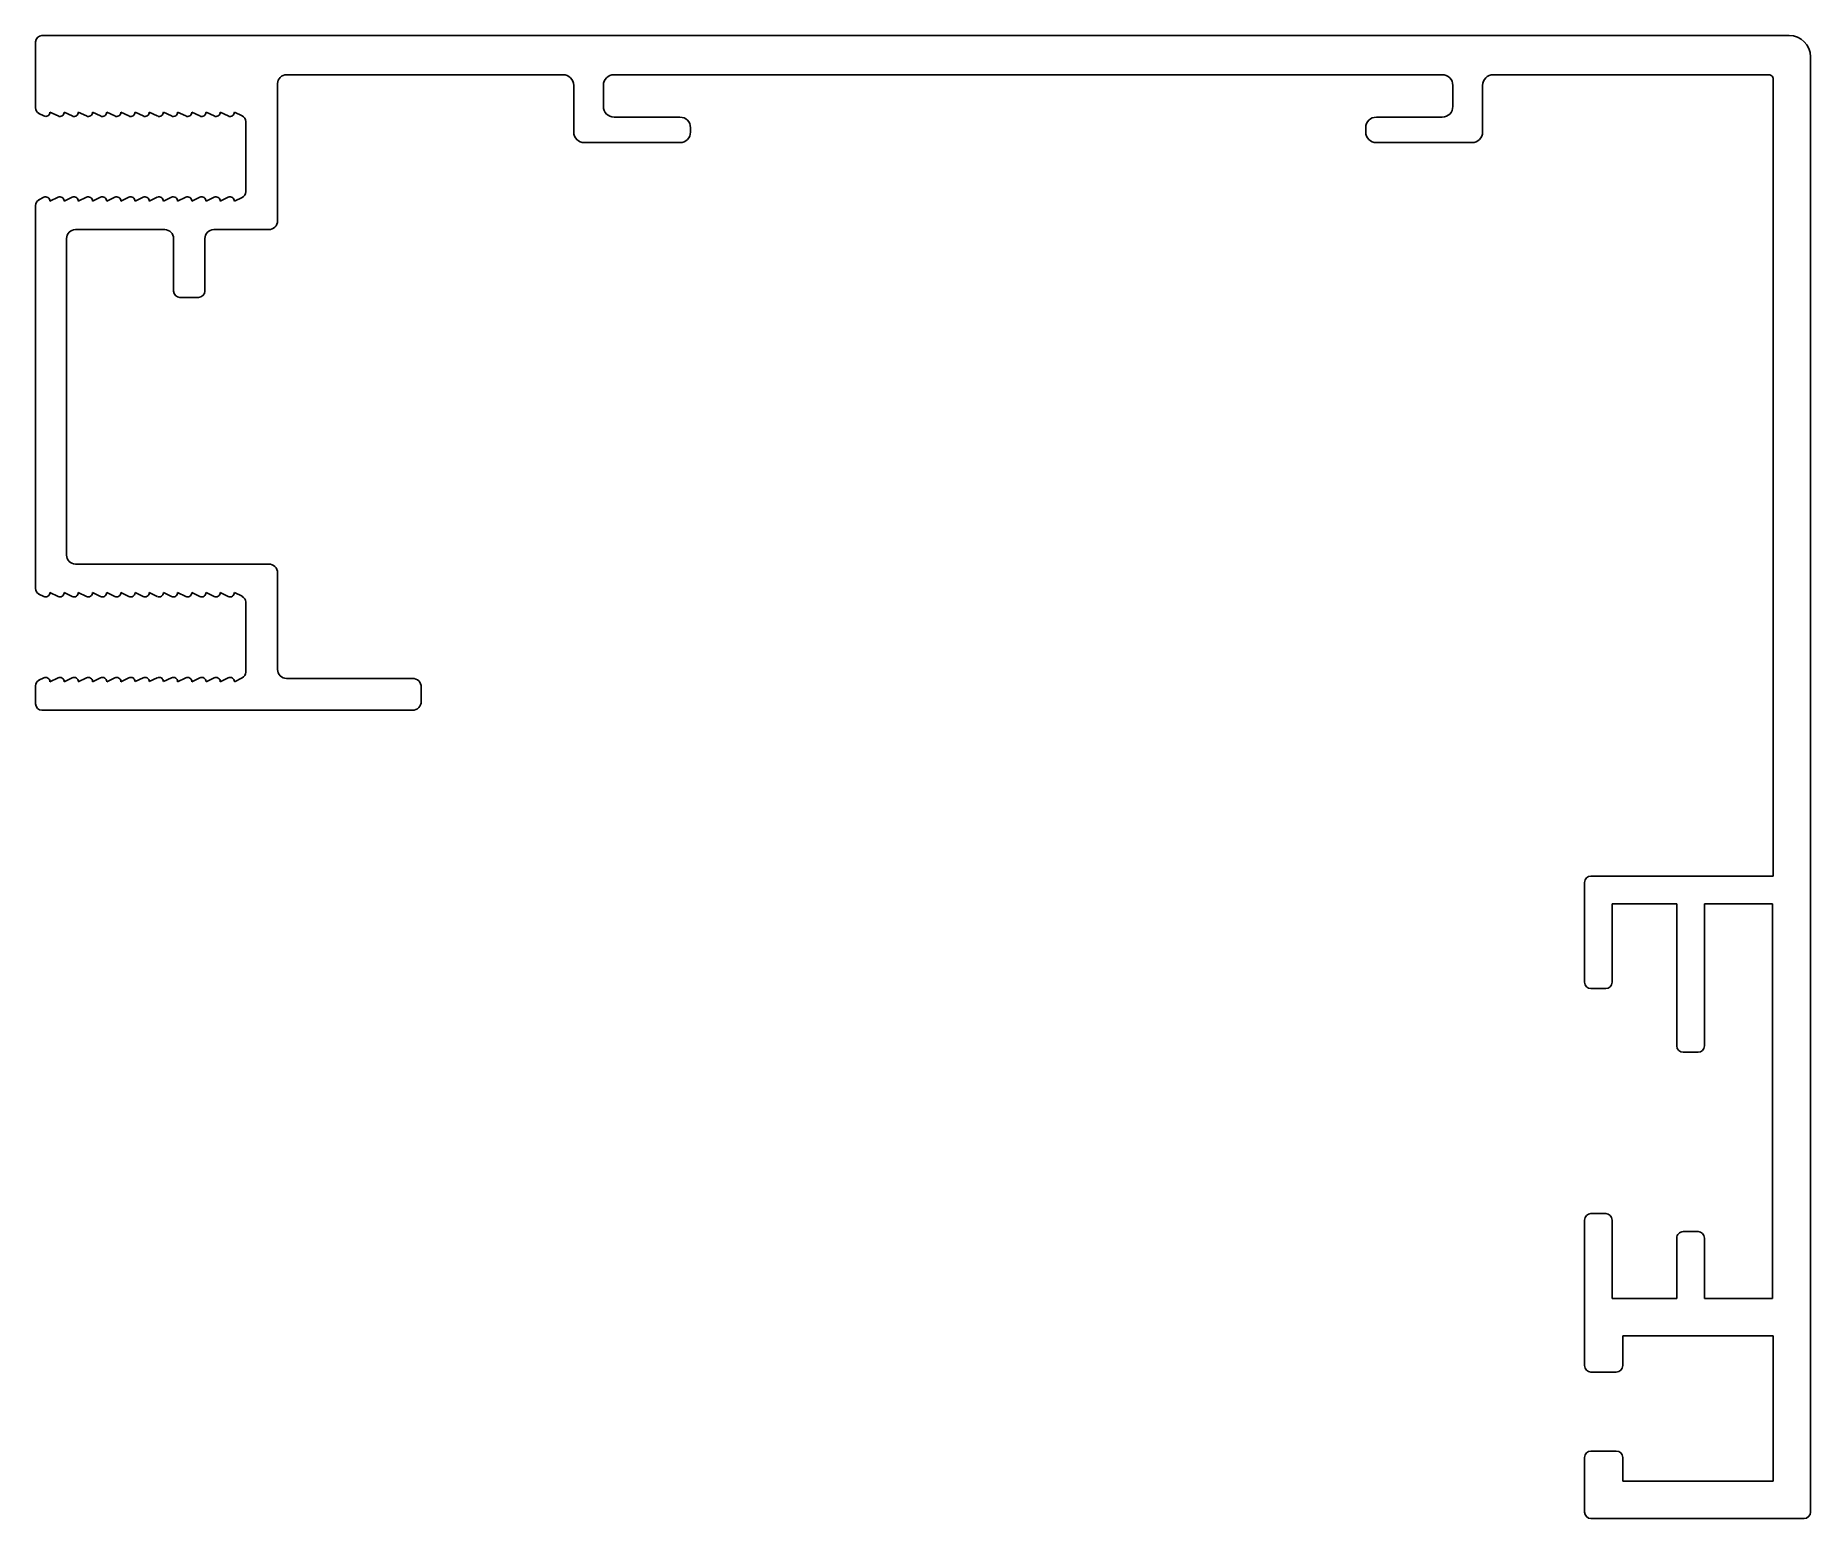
# Model space of a CAD drawing. Extents: x 1262 to 1345.6, y 2003.3 to 2073.2.
import ezdxf

# ---------------------------------------------------------------- set-up
doc = ezdxf.new("R2010")
doc.units = 0
doc.layers.get('0').update_dxf_attribs({"linetype": 'CONTINUOUS'})

msp = doc.modelspace()

# ---------------------------------------------------------------- linework, layer by layer
for p, q in [((1262.291, 2073.164), (1344.581, 2073.164)), ((1261.991, 2069.757), (1261.991, 2072.864)), ((1345.581, 2072.164), (1345.581, 2003.619)), ((1273.391, 2070.896), (1273.391, 2064.441)), ((1286.837, 2071.316), (1273.811, 2071.316)), ((1287.337, 2068.619), (1287.337, 2070.816)), ((1288.737, 2070.816), (1288.737, 2069.819)), ((1328.237, 2071.317), (1289.237, 2071.316)), ((1328.737, 2069.819), (1328.737, 2070.817)), ((1330.137, 2070.816), (1330.137, 2068.619)), ((1343.625, 2071.316), (1330.637, 2071.316)), ((1343.824, 2033.577), (1343.825, 2071.116)), ((1262.381, 2069.375), (1262.155, 2069.489)), ((1263.052, 2069.373), (1262.671, 2069.559)), ((1263.72, 2069.373), (1263.339, 2069.559)), ((1264.388, 2069.373), (1264.007, 2069.559)), ((1265.056, 2069.373), (1264.675, 2069.559)), ((1265.724, 2069.373), (1265.343, 2069.559)), ((1266.392, 2069.373), (1266.011, 2069.559)), ((1267.06, 2069.373), (1266.68, 2069.553)), ((1267.728, 2069.373), (1267.348, 2069.553)), ((1268.396, 2069.373), (1268.016, 2069.553)), ((1269.064, 2069.373), (1268.684, 2069.559)), ((1269.732, 2069.373), (1269.352, 2069.559)), ((1270.4, 2069.373), (1270.02, 2069.559)), ((1271.068, 2069.373), (1270.688, 2069.559)), ((1271.722, 2069.38), (1271.356, 2069.559)), ((1271.891, 2065.807), (1271.891, 2069.111)), ((1289.237, 2069.319), (1292.337, 2069.319)), ((1325.137, 2069.319), (1328.237, 2069.319)), ((1292.337, 2068.119), (1287.837, 2068.119)), ((1292.837, 2068.819), (1292.837, 2068.619)), ((1324.637, 2068.619), (1324.637, 2068.819)), ((1329.637, 2068.119), (1325.137, 2068.119)), ((1262.155, 2065.429), (1262.381, 2065.543)), ((1262.671, 2065.359), (1263.052, 2065.544)), ((1263.339, 2065.359), (1263.72, 2065.544)), ((1264.007, 2065.359), (1264.388, 2065.544)), ((1264.675, 2065.359), (1265.056, 2065.544)), ((1265.343, 2065.359), (1265.724, 2065.544)), ((1266.011, 2065.359), (1266.392, 2065.544)), ((1266.68, 2065.365), (1267.06, 2065.544)), ((1267.348, 2065.365), (1267.728, 2065.544)), ((1268.016, 2065.365), (1268.396, 2065.544)), ((1268.684, 2065.359), (1269.064, 2065.544)), ((1269.352, 2065.359), (1269.732, 2065.544)), ((1270.02, 2065.359), (1270.4, 2065.544)), ((1270.688, 2065.359), (1271.068, 2065.544)), ((1271.356, 2065.359), (1271.722, 2065.538)), ((1261.991, 2047.127), (1261.991, 2065.161)), ((1268.074, 2064.021), (1263.872, 2064.021)), ((1272.971, 2064.021), (1270.386, 2064.021)), ((1263.452, 2063.601), (1263.452, 2048.692)), ((1268.494, 2061.126), (1268.494, 2063.601)), ((1269.966, 2063.601), (1269.966, 2061.126)), ((1269.666, 2060.826), (1268.794, 2060.826)), ((1263.872, 2048.272), (1272.971, 2048.272)), ((1273.391, 2047.852), (1273.391, 2043.307)), ((1262.381, 2046.745), (1262.155, 2046.859)), ((1263.052, 2046.744), (1262.671, 2046.929)), ((1263.72, 2046.744), (1263.339, 2046.929)), ((1264.388, 2046.744), (1264.007, 2046.929)), ((1265.056, 2046.744), (1264.675, 2046.929)), ((1265.724, 2046.744), (1265.343, 2046.929)), ((1266.392, 2046.744), (1266.011, 2046.929)), ((1267.06, 2046.744), (1266.68, 2046.924)), ((1267.728, 2046.744), (1267.348, 2046.924)), ((1268.396, 2046.744), (1268.016, 2046.924)), ((1269.064, 2046.744), (1268.684, 2046.929)), ((1269.732, 2046.744), (1269.352, 2046.929)), ((1270.4, 2046.744), (1270.02, 2046.929)), ((1271.068, 2046.744), (1270.688, 2046.929)), ((1271.722, 2046.751), (1271.356, 2046.929)), ((1271.891, 2043.178), (1271.891, 2046.481)), ((1261.991, 2041.687), (1261.991, 2042.532)), ((1262.155, 2042.799), (1262.381, 2042.914)), ((1262.671, 2042.729), (1263.052, 2042.915)), ((1263.339, 2042.729), (1263.72, 2042.915)), ((1264.007, 2042.729), (1264.388, 2042.915)), ((1264.675, 2042.729), (1265.056, 2042.915)), ((1265.343, 2042.729), (1265.724, 2042.915)), ((1266.011, 2042.729), (1266.392, 2042.915)), ((1266.68, 2042.735), (1267.06, 2042.915)), ((1267.348, 2042.735), (1267.728, 2042.915)), ((1268.016, 2042.735), (1268.396, 2042.915)), ((1268.684, 2042.729), (1269.064, 2042.915)), ((1269.352, 2042.729), (1269.732, 2042.915)), ((1270.02, 2042.729), (1270.4, 2042.915)), ((1270.688, 2042.729), (1271.068, 2042.915)), ((1271.356, 2042.729), (1271.722, 2042.908)), ((1273.811, 2042.887), (1279.739, 2042.887)), ((1280.159, 2042.467), (1280.159, 2041.807)), ((1279.739, 2041.387), (1262.291, 2041.387)), ((1334.938, 2028.576), (1334.938, 2033.277)), ((1335.238, 2033.577), (1343.824, 2033.577)), ((1336.238, 2032.276), (1336.238, 2028.576)), ((1339.285, 2032.276), (1336.238, 2032.276)), ((1339.285, 2025.576), (1339.285, 2032.276)), ((1340.585, 2032.276), (1340.585, 2025.576)), ((1343.785, 2032.276), (1340.585, 2032.276)), ((1343.785, 2013.677), (1343.785, 2032.276)), ((1335.938, 2028.276), (1335.238, 2028.276)), ((1340.285, 2025.276), (1339.585, 2025.276)), ((1334.938, 2010.519), (1334.938, 2017.377)), ((1335.238, 2017.677), (1335.938, 2017.677)), ((1336.238, 2017.377), (1336.238, 2013.677)), ((1339.285, 2013.677), (1339.285, 2016.529)), ((1339.585, 2016.829), (1340.285, 2016.829)), ((1340.585, 2016.529), (1340.585, 2013.677)), ((1336.238, 2013.677), (1339.285, 2013.677)), ((1340.585, 2013.677), (1343.785, 2013.677)), ((1336.736, 2011.917), (1336.736, 2010.519)), ((1343.821, 2011.917), (1336.736, 2011.917)), ((1343.821, 2005.079), (1343.821, 2011.917)), ((1336.436, 2010.219), (1335.238, 2010.219)), ((1334.938, 2003.619), (1334.938, 2006.196)), ((1335.238, 2006.496), (1336.436, 2006.496)), ((1336.736, 2006.196), (1336.736, 2005.079)), ((1336.736, 2005.079), (1343.821, 2005.079)), ((1345.281, 2003.319), (1335.238, 2003.319))]:
    msp.add_line(p, q)
for centre, radius, start, end in [((1262.291, 2072.864), 0.3, 90, 180), ((1344.581, 2072.164), 1, 0, 90), ((1273.811, 2070.896), 0.42, 90.00107, 180), ((1286.837, 2070.816), 0.5, 0, 90.00107), ((1289.237, 2070.816), 0.5, 90.00061, 180), ((1328.237, 2070.817), 0.5, 0, 90.00061), ((1330.637, 2070.816), 0.5, 90.00031, 180), ((1343.625, 2071.116), 0.2, 359.999, 90), ((1262.291, 2069.757), 0.3, 180, 243.18224), ((1289.237, 2069.819), 0.5, 180, 270), ((1328.237, 2069.819), 0.5, 270, 360), ((1262.471, 2069.553), 0.2, 243.18219, 1.65828), ((1263.139, 2069.553), 0.2, 244.00096, 1.6579), ((1263.808, 2069.553), 0.2, 244, 1.65828), ((1264.476, 2069.553), 0.2, 244, 1.65828), ((1265.144, 2069.553), 0.2, 244, 1.65828), ((1265.812, 2069.553), 0.2, 244, 1.65828), ((1266.48, 2069.553), 0.2, 244, 360), ((1267.148, 2069.553), 0.2, 244, 360), ((1267.816, 2069.553), 0.2, 244, 360), ((1268.484, 2069.553), 0.2, 244, 1.65828), ((1269.152, 2069.553), 0.2, 244, 1.65828), ((1269.82, 2069.553), 0.2, 244, 1.65828), ((1270.488, 2069.553), 0.2, 244, 1.65828), ((1271.156, 2069.553), 0.2, 244, 1.65828), ((1271.591, 2069.111), 0.3, 0, 64), ((1292.337, 2068.819), 0.5, 0, 90), ((1325.137, 2068.819), 0.5, 90, 180), ((1287.837, 2068.619), 0.5, 180, 270), ((1292.337, 2068.619), 0.5, 270, 360), ((1325.137, 2068.619), 0.5, 180, 270), ((1329.637, 2068.619), 0.5, 270, 360), ((1262.471, 2065.365), 0.2, 358.34172, 116.81781), ((1263.139, 2065.365), 0.2, 358.3421, 115.99904), ((1263.808, 2065.365), 0.2, 358.34172, 116), ((1264.476, 2065.365), 0.2, 358.34172, 116), ((1265.144, 2065.365), 0.2, 358.34172, 116), ((1265.812, 2065.365), 0.2, 358.34172, 116), ((1266.48, 2065.365), 0.2, 0, 116), ((1267.148, 2065.365), 0.2, 0, 116), ((1267.816, 2065.365), 0.2, 0, 116), ((1268.484, 2065.365), 0.2, 358.34172, 116), ((1269.152, 2065.365), 0.2, 358.34172, 116), ((1269.82, 2065.365), 0.2, 358.34172, 116), ((1270.488, 2065.365), 0.2, 358.34172, 116), ((1271.156, 2065.365), 0.2, 358.34172, 116), ((1271.591, 2065.807), 0.3, 296, 360), ((1262.291, 2065.161), 0.3, 116.81778, 180), ((1263.872, 2063.601), 0.42, 90, 180), ((1268.074, 2063.601), 0.42, 0.00155, 90), ((1270.386, 2063.601), 0.42, 90, 180), ((1272.971, 2064.441), 0.42, 270, 0), ((1268.794, 2061.126), 0.3, 180.00155, 270), ((1269.666, 2061.126), 0.3, 270, 360), ((1263.872, 2048.692), 0.42, 180, 270), ((1272.971, 2047.852), 0.42, 0, 90), ((1262.291, 2047.127), 0.3, 180, 243.18224), ((1262.471, 2046.924), 0.2, 243.18219, 1.65828), ((1263.139, 2046.924), 0.2, 244.00096, 1.6579), ((1263.808, 2046.924), 0.2, 244, 1.65828), ((1264.476, 2046.924), 0.2, 244, 1.65828), ((1265.144, 2046.924), 0.2, 244, 1.65828), ((1265.812, 2046.924), 0.2, 244, 1.65828), ((1266.48, 2046.924), 0.2, 244, 360), ((1267.148, 2046.924), 0.2, 244, 360), ((1267.816, 2046.924), 0.2, 244, 360), ((1268.484, 2046.924), 0.2, 244, 1.65828), ((1269.152, 2046.924), 0.2, 244, 1.65828), ((1269.82, 2046.924), 0.2, 244, 1.65828), ((1270.488, 2046.924), 0.2, 244, 1.65828), ((1271.156, 2046.924), 0.2, 244, 1.65828), ((1271.591, 2046.481), 0.3, 0, 64), ((1271.591, 2043.178), 0.3, 296, 360), ((1273.811, 2043.307), 0.42, 180, 270), ((1262.291, 2042.532), 0.3, 116.81778, 180), ((1262.471, 2042.735), 0.2, 358.34172, 116.81781), ((1263.139, 2042.735), 0.2, 358.3421, 115.99904), ((1263.808, 2042.735), 0.2, 358.34172, 116), ((1264.476, 2042.735), 0.2, 358.34172, 116), ((1265.144, 2042.735), 0.2, 358.34172, 116), ((1265.812, 2042.735), 0.2, 358.34172, 116), ((1266.48, 2042.735), 0.2, 0, 116), ((1267.148, 2042.735), 0.2, 0, 116), ((1267.816, 2042.735), 0.2, 0, 116), ((1268.484, 2042.735), 0.2, 358.34172, 116), ((1269.152, 2042.735), 0.2, 358.34172, 116), ((1269.82, 2042.735), 0.2, 358.34172, 116), ((1270.488, 2042.735), 0.2, 358.34172, 116), ((1271.156, 2042.735), 0.2, 358.34172, 116), ((1279.739, 2042.467), 0.42, 0, 90), ((1262.291, 2041.687), 0.3, 180, 270), ((1279.739, 2041.807), 0.42, 270, 0), ((1335.238, 2033.277), 0.3, 90.00077, 180), ((1335.238, 2028.576), 0.3, 180, 270), ((1335.938, 2028.576), 0.3, 270, 0), ((1339.585, 2025.576), 0.3, 180, 270), ((1340.285, 2025.576), 0.3, 270, 0), ((1335.238, 2017.377), 0.3, 90, 180), ((1335.938, 2017.377), 0.3, 0, 90), ((1339.585, 2016.529), 0.3, 90, 180.00041), ((1340.285, 2016.529), 0.3, 0, 90), ((1335.238, 2010.519), 0.3, 180, 270), ((1336.436, 2010.519), 0.3, 270, 359.99786), ((1335.238, 2006.196), 0.3, 90, 180), ((1336.436, 2006.196), 0.3, 0, 90), ((1335.238, 2003.619), 0.3, 180, 270), ((1345.281, 2003.619), 0.3, 270, 0)]:
    msp.add_arc(centre, radius, start, end)

doc.saveas('drawing.dxf')
